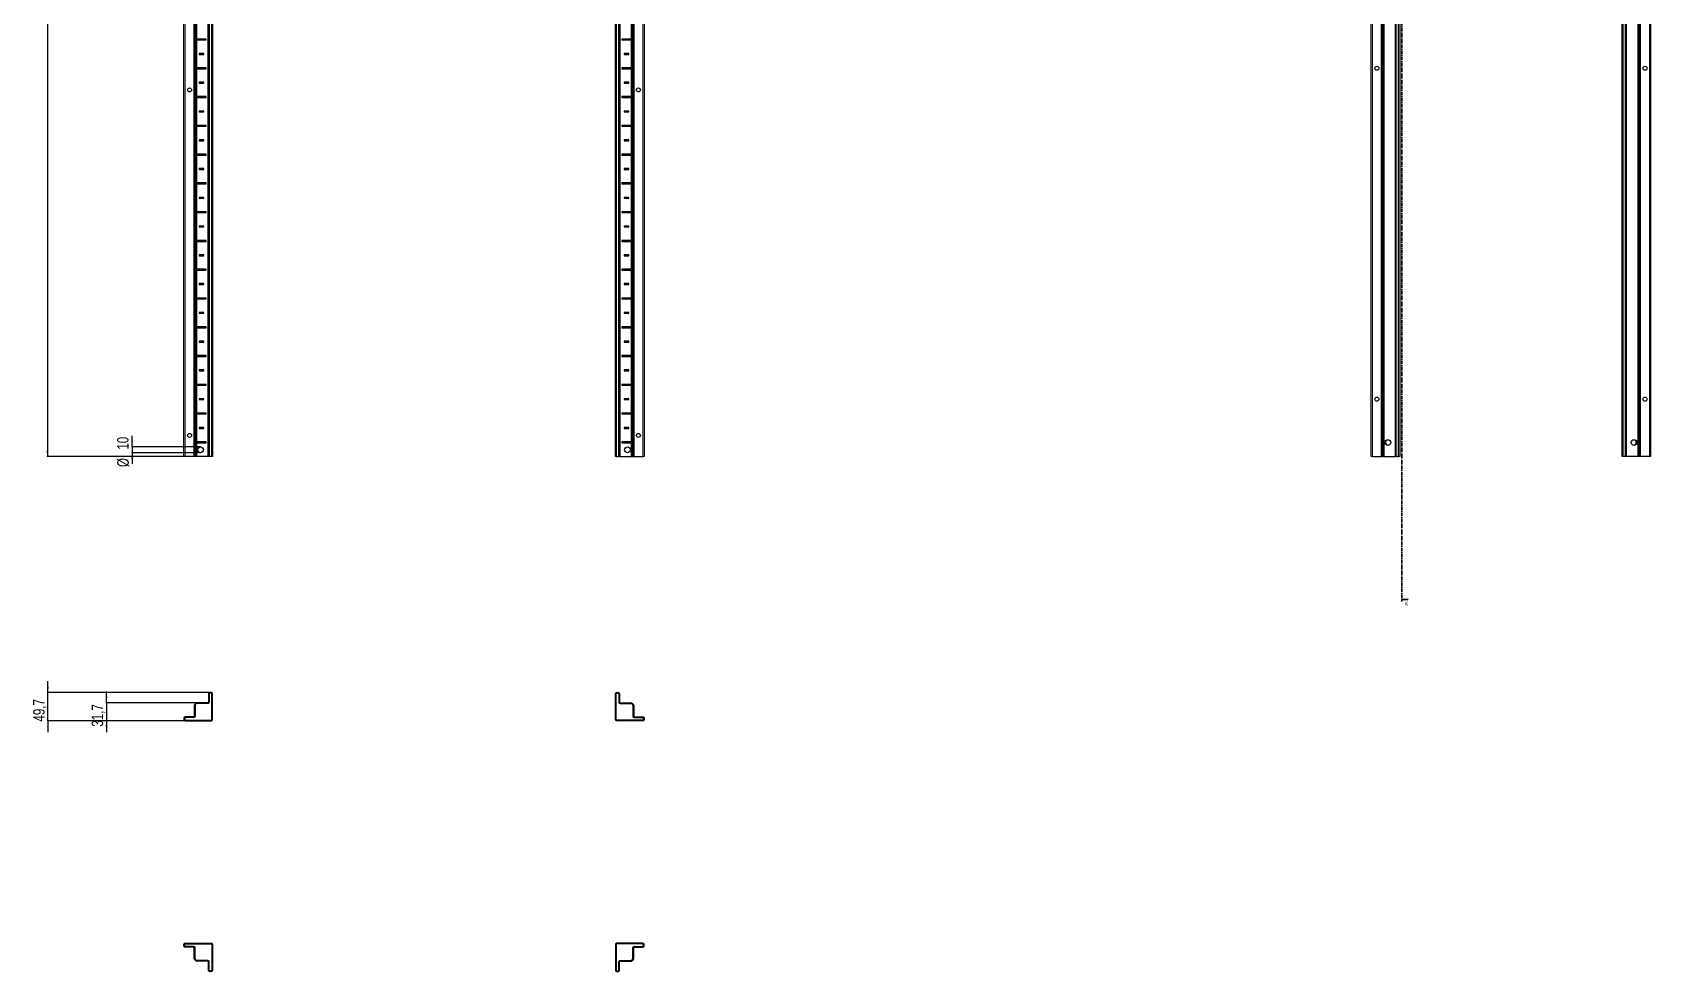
# Model space of a CAD drawing. Header units: millimetres. Extents: x -199 to 5225, y -1747 to 1507.
# Drawn here: x -199 to 2612, y -1747 to -115 of the extents above; entities that cross this region are included whole.
import ezdxf

# ---------------------------------------------------------------- set-up
doc = ezdxf.new("R2010")
doc.units = ezdxf.units.MM
doc.linetypes.add('CENTER', pattern=[10.16, 6.35, -1.27, 1.27, -1.27])
doc.layers.add('FORMAT', color=7, linetype='Continuous')
doc.styles.add('SLDTEXTSTYLE0', font='TXT', dxfattribs={"width": 0.75})
doc.dimstyles.new('SLDDIMSTYLE0', dxfattribs={"dimtxt": 20, "dimasz": 10, "dimexe": 0, "dimexo": 0.0625, "dimgap": 5, "dimtad": 2, "dimdec": 1, "dimrnd": 1e-09, "dimzin": 12, "dimdsep": 46, "dimtxsty": 'SLDTEXTSTYLE0', "dimsah": 1, "dimcen": 0.09, "dimadec": 0, "dimazin": 3, "dimtfac": 1, "dimtofl": 0, "dimtmove": 0, "dimatfit": 3, "dimfxl": 0, "dimfrac": 2, "dimtolj": 1, "dimtzin": 12, "dimarcsym": 0})
doc.dimstyles.new('SLDDIMSTYLE1', dxfattribs={"dimtxt": 20, "dimasz": 10, "dimexe": 0, "dimexo": 0.0625, "dimgap": 5, "dimtad": 2, "dimdec": 1, "dimrnd": 1e-09, "dimzin": 12, "dimdsep": 46, "dimtxsty": 'SLDTEXTSTYLE0', "dimsah": 1, "dimcen": 0.09, "dimadec": 0, "dimazin": 3, "dimtfac": 1, "dimtmove": 0, "dimatfit": 0, "dimfxl": 0, "dimfrac": 2, "dimtolj": 1, "dimtzin": 12, "dimarcsym": 0})

# ---------------------------------------------------------------- blocks, each defined once
blk = doc.blocks.new('_D')
at = {"layer": 'FORMAT'}
for p, q in [((86.4, 1047.2), (-174.2, 1047.2)), ((-173.2, 1047.2), (-173.2, -851.8)), ((86.4, -851.8), (-174.2, -851.8))]:
    blk.add_line(p, q, dxfattribs=at)
for points in [[(-173.2, 1047.2), (-174.7, 1037.2), (-171.6, 1037.2)], [(-173.2, -851.8), (-171.6, -841.8), (-174.7, -841.8)]]:
    blk.add_solid(points, dxfattribs=at)
at = {"layer": 'FORMAT', "insert": (-198.9, 68.2), "char_height": 20, "attachment_point": 1, "rotation": 90, "style": 'SLDTEXTSTYLE0'}
blk.add_mtext('1899', dxfattribs=at)
blk = doc.blocks.new('_D_3')
at = {"layer": 'FORMAT'}
for p, q in [((92.8, -835.3), (-27, -835.3)), ((-26, -835.3), (-26, -816.1)), ((-26, -835.3), (-26, -845.3)), ((92.8, -845.3), (-27, -845.3)), ((-26, -845.3), (-26, -864.5))]:
    blk.add_line(p, q, dxfattribs=at)
for points in [[(-26, -835.3), (-24.5, -825.3), (-27.6, -825.3)], [(-26, -845.3), (-27.6, -855.3), (-24.5, -855.3)]]:
    blk.add_solid(points, dxfattribs=at)
at = {"layer": 'FORMAT', "char_height": 20, "attachment_point": 1, "rotation": 90, "style": 'SLDTEXTSTYLE0'}
for s, insert in [('10', (-52.1, -840)), ('%%c', (-51.8, -870.2))]:
    blk.add_mtext(s, dxfattribs=dict(at, insert=insert))
blk = doc.blocks.new('_D_5')
at = {"layer": 'FORMAT'}
for p, q in [((108.5, -1261.8), (-173.2, -1261.8)), ((-172.2, -1261.8), (-172.2, -1242.5)), ((-172.2, -1311.5), (-172.2, -1261.8)), ((66, -1311.5), (-173.2, -1311.5)), ((-172.2, -1311.5), (-172.2, -1330.7))]:
    blk.add_line(p, q, dxfattribs=at)
for points in [[(-172.2, -1261.8), (-170.6, -1251.8), (-173.7, -1251.8)], [(-172.2, -1311.5), (-173.7, -1321.5), (-170.6, -1321.5)]]:
    blk.add_solid(points, dxfattribs=at)
at = {"layer": 'FORMAT', "insert": (-197.9, -1312.5), "char_height": 20, "attachment_point": 1, "rotation": 90, "style": 'SLDTEXTSTYLE0'}
blk.add_mtext('49,7', dxfattribs=at)
blk = doc.blocks.new('_D_6')
at = {"layer": 'FORMAT'}
for p, q in [((-70.5, -1279.8), (-70.5, -1260.5)), ((86.4, -1279.8), (-71.5, -1279.8)), ((-70.5, -1279.8), (-70.5, -1311.5)), ((66, -1311.5), (-71.5, -1311.5)), ((-70.5, -1311.5), (-70.5, -1330.7))]:
    blk.add_line(p, q, dxfattribs=at)
for points in [[(-70.5, -1279.8), (-69, -1269.8), (-72.1, -1269.8)], [(-70.5, -1311.5), (-72.1, -1321.5), (-69, -1321.5)]]:
    blk.add_solid(points, dxfattribs=at)
at = {"layer": 'FORMAT', "insert": (-96.3, -1321.5), "char_height": 20, "attachment_point": 1, "rotation": 90, "style": 'SLDTEXTSTYLE0'}
blk.add_mtext('31,7', dxfattribs=at)

msp = doc.modelspace()

# ---------------------------------------------------------------- linework, layer by layer
at = {"color": 7, "linetype": 'CENTER', "lineweight": 35}
msp.add_line((2179.83, 1499.09), (2179.83, -1103.67), dxfattribs=at)
at = {"color": 7, "linetype": 'Continuous', "lineweight": 25}
for p, q in [((63.98, -851.79), (63.98, 1047.21)), ((81.98, -851.79), (81.98, 1047.21)), ((83.77, -851.79), (83.77, 1047.21)), ((83.8, -851.79), (83.8, 1047.21)), ((106.48, -851.79), (106.48, 1047.21)), ((113.68, 1047.21), (113.68, -851.79)), ((813.68, -851.79), (813.68, 1047.21)), ((820.88, 1047.21), (820.88, -851.79)), ((843.55, 1047.21), (843.55, -851.79)), ((843.58, 1047.21), (843.58, -851.79)), ((845.38, 1047.21), (845.38, -851.79)), ((863.38, 1047.21), (863.38, -851.79)), ((2126.39, -851.79), (2126.39, 1047.21)), ((2146.19, 1047.21), (2146.19, -851.79)), ((2146.22, 1047.21), (2146.22, -851.79)), ((2168.89, -851.79), (2168.89, 1047.21)), ((2176.09, 1047.21), (2176.09, -851.79)), ((2562.09, -851.79), (2562.09, 1047.21)), ((2569.29, 1047.21), (2569.29, -851.79)), ((2591.97, -851.79), (2591.97, 1047.21)), ((2592, -851.79), (2592, 1047.21)), ((2611.79, 1047.21), (2611.79, -851.79)), ((2144.39, -126.54), (2144.39, -78.04)), ((2593.79, -78.04), (2593.79, -126.54)), ((85.93, -126.65), (85.93, -127.94)), ((86.58, -127.29), (85.93, -126.65)), ((86.58, -127.29), (85.93, -127.94)), ((102.83, -126.54), (86.42, -126.54)), ((86.42, -128.04), (102.83, -128.04)), ((102.08, -127.29), (86.58, -127.29)), ((102.08, -127.29), (102.83, -126.54)), ((102.08, -127.29), (102.83, -128.04)), ((102.83, -128.04), (102.83, -126.54)), ((840.93, -126.54), (824.53, -126.54)), ((824.53, -126.54), (824.53, -128.04)), ((825.28, -127.29), (824.53, -126.54)), ((825.28, -127.29), (824.53, -128.04)), ((824.53, -128.04), (840.93, -128.04)), ((825.28, -127.29), (840.78, -127.29)), ((840.78, -127.29), (841.42, -126.65)), ((840.78, -127.29), (841.42, -127.94)), ((841.42, -127.94), (841.42, -126.65)), ((2144.46, -126.65), (2144.39, -126.54)), ((2144.39, -126.54), (2144.39, -128.04)), ((2144.39, -128.04), (2144.46, -127.94)), ((2144.39, -176.54), (2144.39, -128.04)), ((2144.46, -127.94), (2144.46, -126.65)), ((2593.79, -126.54), (2593.73, -126.65)), ((2593.73, -126.65), (2593.73, -127.94)), ((2593.73, -127.94), (2593.79, -128.04)), ((2593.79, -128.04), (2593.79, -126.54)), ((2593.79, -128.04), (2593.79, -176.54)), ((98.33, -151.54), (90.33, -151.54)), ((90.33, -151.54), (90.33, -153.04)), ((91.08, -152.29), (90.33, -151.54)), ((91.08, -152.29), (90.33, -153.04)), ((90.33, -153.04), (98.33, -153.04)), ((97.58, -152.29), (91.08, -152.29)), ((97.58, -152.29), (98.33, -151.54)), ((97.58, -152.29), (98.33, -153.04)), ((98.33, -153.04), (98.33, -151.54)), ((837.03, -151.54), (829.03, -151.54)), ((829.03, -151.54), (829.03, -153.04)), ((829.78, -152.29), (829.03, -151.54)), ((829.78, -152.29), (829.03, -153.04)), ((829.03, -153.04), (837.03, -153.04)), ((829.78, -152.29), (836.28, -152.29)), ((836.28, -152.29), (837.03, -151.54)), ((836.28, -152.29), (837.03, -153.04)), ((837.03, -153.04), (837.03, -151.54)), ((85.93, -176.65), (85.93, -177.94)), ((86.58, -177.29), (85.93, -176.65)), ((86.58, -177.29), (85.93, -177.94)), ((102.83, -176.54), (86.42, -176.54)), ((86.42, -178.04), (102.83, -178.04)), ((102.08, -177.29), (86.58, -177.29)), ((102.08, -177.29), (102.83, -176.54)), ((102.08, -177.29), (102.83, -178.04)), ((102.83, -178.04), (102.83, -176.54)), ((840.93, -176.54), (824.53, -176.54)), ((824.53, -176.54), (824.53, -178.04)), ((825.28, -177.29), (824.53, -176.54)), ((825.28, -177.29), (824.53, -178.04)), ((824.53, -178.04), (840.93, -178.04)), ((825.28, -177.29), (840.78, -177.29)), ((840.78, -177.29), (841.42, -176.65)), ((840.78, -177.29), (841.42, -177.94)), ((841.42, -177.94), (841.42, -176.65)), ((2144.46, -176.65), (2144.39, -176.54)), ((2144.39, -176.54), (2144.39, -178.04)), ((2144.39, -178.04), (2144.46, -177.94)), ((2144.39, -226.54), (2144.39, -178.04)), ((2144.46, -177.94), (2144.46, -176.65)), ((2593.79, -176.54), (2593.73, -176.65)), ((2593.73, -176.65), (2593.73, -177.94)), ((2593.73, -177.94), (2593.79, -178.04)), ((2593.79, -178.04), (2593.79, -176.54)), ((2593.79, -178.04), (2593.79, -226.54)), ((98.33, -201.54), (90.33, -201.54)), ((90.33, -201.54), (90.33, -203.04)), ((91.08, -202.29), (90.33, -201.54)), ((91.08, -202.29), (90.33, -203.04)), ((90.33, -203.04), (98.33, -203.04)), ((97.58, -202.29), (91.08, -202.29)), ((97.58, -202.29), (98.33, -201.54)), ((97.58, -202.29), (98.33, -203.04)), ((98.33, -203.04), (98.33, -201.54)), ((837.03, -201.54), (829.03, -201.54)), ((829.03, -201.54), (829.03, -203.04)), ((829.78, -202.29), (829.03, -201.54)), ((829.78, -202.29), (829.03, -203.04)), ((829.03, -203.04), (837.03, -203.04)), ((829.78, -202.29), (836.28, -202.29)), ((836.28, -202.29), (837.03, -201.54)), ((836.28, -202.29), (837.03, -203.04)), ((837.03, -203.04), (837.03, -201.54)), ((85.93, -226.65), (85.93, -227.94)), ((86.58, -227.29), (85.93, -226.65)), ((86.58, -227.29), (85.93, -227.94)), ((102.83, -226.54), (86.42, -226.54)), ((86.42, -228.04), (102.83, -228.04)), ((102.08, -227.29), (86.58, -227.29)), ((98.33, -251.54), (90.33, -251.54)), ((90.33, -251.54), (90.33, -253.04)), ((91.08, -252.29), (90.33, -251.54)), ((91.08, -252.29), (90.33, -253.04)), ((97.58, -252.29), (91.08, -252.29)), ((97.58, -252.29), (98.33, -251.54)), ((97.58, -252.29), (98.33, -253.04)), ((98.33, -253.04), (98.33, -251.54)), ((102.08, -227.29), (102.83, -226.54)), ((102.08, -227.29), (102.83, -228.04)), ((102.83, -228.04), (102.83, -226.54)), ((840.93, -226.54), (824.53, -226.54)), ((824.53, -226.54), (824.53, -228.04)), ((825.28, -227.29), (824.53, -226.54)), ((825.28, -227.29), (824.53, -228.04)), ((824.53, -228.04), (840.93, -228.04)), ((825.28, -227.29), (840.78, -227.29)), ((837.03, -251.54), (829.03, -251.54)), ((829.03, -251.54), (829.03, -253.04)), ((829.78, -252.29), (829.03, -251.54)), ((829.78, -252.29), (829.03, -253.04)), ((829.78, -252.29), (836.28, -252.29)), ((836.28, -252.29), (837.03, -251.54)), ((836.28, -252.29), (837.03, -253.04)), ((837.03, -253.04), (837.03, -251.54)), ((840.78, -227.29), (841.42, -226.65)), ((840.78, -227.29), (841.42, -227.94)), ((841.42, -227.94), (841.42, -226.65)), ((2144.46, -226.65), (2144.39, -226.54)), ((2144.39, -226.54), (2144.39, -228.04)), ((2144.39, -228.04), (2144.46, -227.94)), ((2144.39, -276.54), (2144.39, -228.04)), ((2144.46, -227.94), (2144.46, -226.65)), ((2593.79, -226.54), (2593.73, -226.65)), ((2593.73, -226.65), (2593.73, -227.94)), ((2593.73, -227.94), (2593.79, -228.04)), ((2593.79, -228.04), (2593.79, -226.54)), ((2593.79, -228.04), (2593.79, -276.54)), ((85.93, -276.65), (85.93, -277.94)), ((86.58, -277.29), (85.93, -276.65)), ((86.58, -277.29), (85.93, -277.94)), ((102.83, -276.54), (86.42, -276.54)), ((86.42, -278.04), (102.83, -278.04)), ((102.08, -277.29), (86.58, -277.29)), ((90.33, -253.04), (98.33, -253.04)), ((102.08, -277.29), (102.83, -276.54)), ((102.08, -277.29), (102.83, -278.04)), ((102.83, -278.04), (102.83, -276.54)), ((840.93, -276.54), (824.53, -276.54)), ((824.53, -276.54), (824.53, -278.04)), ((825.28, -277.29), (824.53, -276.54)), ((825.28, -277.29), (824.53, -278.04)), ((824.53, -278.04), (840.93, -278.04)), ((825.28, -277.29), (840.78, -277.29)), ((829.03, -253.04), (837.03, -253.04)), ((840.78, -277.29), (841.42, -276.65)), ((840.78, -277.29), (841.42, -277.94)), ((841.42, -277.94), (841.42, -276.65)), ((2144.46, -276.65), (2144.39, -276.54)), ((2144.39, -276.54), (2144.39, -278.04)), ((2144.39, -278.04), (2144.46, -277.94)), ((2144.39, -326.54), (2144.39, -278.04)), ((2144.46, -277.94), (2144.46, -276.65)), ((2593.79, -276.54), (2593.73, -276.65)), ((2593.73, -276.65), (2593.73, -277.94)), ((2593.73, -277.94), (2593.79, -278.04)), ((2593.79, -278.04), (2593.79, -276.54)), ((2593.79, -278.04), (2593.79, -326.54)), ((98.33, -301.54), (90.33, -301.54)), ((90.33, -301.54), (90.33, -303.04)), ((91.08, -302.29), (90.33, -301.54)), ((91.08, -302.29), (90.33, -303.04)), ((90.33, -303.04), (98.33, -303.04)), ((97.58, -302.29), (91.08, -302.29)), ((97.58, -302.29), (98.33, -301.54)), ((97.58, -302.29), (98.33, -303.04)), ((98.33, -303.04), (98.33, -301.54)), ((837.03, -301.54), (829.03, -301.54)), ((829.03, -301.54), (829.03, -303.04)), ((829.78, -302.29), (829.03, -301.54)), ((829.78, -302.29), (829.03, -303.04)), ((829.03, -303.04), (837.03, -303.04)), ((829.78, -302.29), (836.28, -302.29)), ((836.28, -302.29), (837.03, -301.54)), ((836.28, -302.29), (837.03, -303.04)), ((837.03, -303.04), (837.03, -301.54)), ((85.93, -326.65), (85.93, -327.94)), ((86.58, -327.29), (85.93, -326.65)), ((86.58, -327.29), (85.93, -327.94)), ((102.83, -326.54), (86.42, -326.54)), ((86.42, -328.04), (102.83, -328.04)), ((102.08, -327.29), (86.58, -327.29)), ((102.08, -327.29), (102.83, -326.54)), ((102.08, -327.29), (102.83, -328.04)), ((102.83, -328.04), (102.83, -326.54)), ((840.93, -326.54), (824.53, -326.54)), ((824.53, -326.54), (824.53, -328.04)), ((825.28, -327.29), (824.53, -326.54)), ((825.28, -327.29), (824.53, -328.04)), ((824.53, -328.04), (840.93, -328.04)), ((825.28, -327.29), (840.78, -327.29)), ((840.78, -327.29), (841.42, -326.65)), ((840.78, -327.29), (841.42, -327.94)), ((841.42, -327.94), (841.42, -326.65)), ((2144.46, -326.65), (2144.39, -326.54)), ((2144.39, -326.54), (2144.39, -328.04)), ((2144.39, -328.04), (2144.46, -327.94)), ((2144.39, -376.54), (2144.39, -328.04)), ((2144.46, -327.94), (2144.46, -326.65)), ((2593.79, -326.54), (2593.73, -326.65)), ((2593.73, -326.65), (2593.73, -327.94)), ((2593.73, -327.94), (2593.79, -328.04)), ((2593.79, -328.04), (2593.79, -326.54)), ((2593.79, -328.04), (2593.79, -376.54)), ((98.33, -351.54), (90.33, -351.54)), ((90.33, -351.54), (90.33, -353.04)), ((91.08, -352.29), (90.33, -351.54)), ((91.08, -352.29), (90.33, -353.04)), ((90.33, -353.04), (98.33, -353.04)), ((97.58, -352.29), (91.08, -352.29)), ((97.58, -352.29), (98.33, -351.54)), ((97.58, -352.29), (98.33, -353.04)), ((98.33, -353.04), (98.33, -351.54)), ((837.03, -351.54), (829.03, -351.54)), ((829.03, -351.54), (829.03, -353.04)), ((829.78, -352.29), (829.03, -351.54)), ((829.78, -352.29), (829.03, -353.04)), ((829.03, -353.04), (837.03, -353.04)), ((829.78, -352.29), (836.28, -352.29)), ((836.28, -352.29), (837.03, -351.54)), ((836.28, -352.29), (837.03, -353.04)), ((837.03, -353.04), (837.03, -351.54)), ((85.93, -376.65), (85.93, -377.94)), ((86.58, -377.29), (85.93, -376.65)), ((86.58, -377.29), (85.93, -377.94)), ((102.83, -376.54), (86.42, -376.54)), ((86.42, -378.04), (102.83, -378.04)), ((102.08, -377.29), (86.58, -377.29)), ((102.08, -377.29), (102.83, -376.54)), ((102.08, -377.29), (102.83, -378.04)), ((102.83, -378.04), (102.83, -376.54)), ((840.93, -376.54), (824.53, -376.54)), ((824.53, -376.54), (824.53, -378.04)), ((825.28, -377.29), (824.53, -376.54)), ((825.28, -377.29), (824.53, -378.04)), ((824.53, -378.04), (840.93, -378.04)), ((825.28, -377.29), (840.78, -377.29)), ((840.78, -377.29), (841.42, -376.65)), ((840.78, -377.29), (841.42, -377.94)), ((841.42, -377.94), (841.42, -376.65)), ((2144.46, -376.65), (2144.39, -376.54)), ((2144.39, -376.54), (2144.39, -378.04)), ((2144.39, -378.04), (2144.46, -377.94)), ((2144.39, -426.54), (2144.39, -378.04)), ((2144.46, -377.94), (2144.46, -376.65)), ((2593.79, -376.54), (2593.73, -376.65)), ((2593.73, -376.65), (2593.73, -377.94)), ((2593.73, -377.94), (2593.79, -378.04)), ((2593.79, -378.04), (2593.79, -376.54)), ((2593.79, -378.04), (2593.79, -426.54)), ((98.33, -401.54), (90.33, -401.54)), ((90.33, -401.54), (90.33, -403.04)), ((91.08, -402.29), (90.33, -401.54)), ((91.08, -402.29), (90.33, -403.04)), ((90.33, -403.04), (98.33, -403.04)), ((97.58, -402.29), (91.08, -402.29)), ((97.58, -402.29), (98.33, -401.54)), ((97.58, -402.29), (98.33, -403.04)), ((98.33, -403.04), (98.33, -401.54)), ((837.03, -401.54), (829.03, -401.54)), ((829.03, -401.54), (829.03, -403.04)), ((829.78, -402.29), (829.03, -401.54)), ((829.78, -402.29), (829.03, -403.04)), ((829.03, -403.04), (837.03, -403.04)), ((829.78, -402.29), (836.28, -402.29)), ((836.28, -402.29), (837.03, -401.54)), ((836.28, -402.29), (837.03, -403.04)), ((837.03, -403.04), (837.03, -401.54)), ((85.93, -426.65), (85.93, -427.94)), ((86.58, -427.29), (85.93, -426.65)), ((86.58, -427.29), (85.93, -427.94)), ((102.83, -426.54), (86.42, -426.54)), ((86.42, -428.04), (102.83, -428.04)), ((102.08, -427.29), (86.58, -427.29)), ((102.08, -427.29), (102.83, -426.54)), ((102.08, -427.29), (102.83, -428.04)), ((102.83, -428.04), (102.83, -426.54)), ((840.93, -426.54), (824.53, -426.54)), ((824.53, -426.54), (824.53, -428.04)), ((825.28, -427.29), (824.53, -426.54)), ((825.28, -427.29), (824.53, -428.04)), ((824.53, -428.04), (840.93, -428.04)), ((825.28, -427.29), (840.78, -427.29)), ((840.78, -427.29), (841.42, -426.65)), ((840.78, -427.29), (841.42, -427.94)), ((841.42, -427.94), (841.42, -426.65)), ((2144.46, -426.65), (2144.39, -426.54)), ((2144.39, -426.54), (2144.39, -428.04)), ((2144.39, -428.04), (2144.46, -427.94)), ((2144.39, -476.54), (2144.39, -428.04)), ((2144.46, -427.94), (2144.46, -426.65)), ((2593.79, -426.54), (2593.73, -426.65)), ((2593.73, -426.65), (2593.73, -427.94)), ((2593.73, -427.94), (2593.79, -428.04)), ((2593.79, -428.04), (2593.79, -426.54)), ((2593.79, -428.04), (2593.79, -476.54)), ((85.93, -476.65), (85.93, -477.94)), ((86.58, -477.29), (85.93, -476.65)), ((86.58, -477.29), (85.93, -477.94)), ((102.83, -476.54), (86.42, -476.54)), ((102.08, -477.29), (86.58, -477.29)), ((98.33, -451.54), (90.33, -451.54)), ((90.33, -451.54), (90.33, -453.04)), ((91.08, -452.29), (90.33, -451.54)), ((91.08, -452.29), (90.33, -453.04)), ((90.33, -453.04), (98.33, -453.04)), ((97.58, -452.29), (91.08, -452.29)), ((97.58, -452.29), (98.33, -451.54)), ((97.58, -452.29), (98.33, -453.04)), ((98.33, -453.04), (98.33, -451.54)), ((102.08, -477.29), (102.83, -476.54)), ((102.08, -477.29), (102.83, -478.04)), ((102.83, -478.04), (102.83, -476.54)), ((840.93, -476.54), (824.53, -476.54)), ((824.53, -476.54), (824.53, -478.04)), ((825.28, -477.29), (824.53, -476.54)), ((825.28, -477.29), (824.53, -478.04)), ((825.28, -477.29), (840.78, -477.29)), ((837.03, -451.54), (829.03, -451.54)), ((829.03, -451.54), (829.03, -453.04)), ((829.78, -452.29), (829.03, -451.54)), ((829.78, -452.29), (829.03, -453.04)), ((829.03, -453.04), (837.03, -453.04)), ((829.78, -452.29), (836.28, -452.29)), ((836.28, -452.29), (837.03, -451.54)), ((836.28, -452.29), (837.03, -453.04)), ((837.03, -453.04), (837.03, -451.54)), ((840.78, -477.29), (841.42, -476.65)), ((840.78, -477.29), (841.42, -477.94)), ((841.42, -477.94), (841.42, -476.65)), ((2144.46, -476.65), (2144.39, -476.54)), ((2144.39, -476.54), (2144.39, -478.04)), ((2144.46, -477.94), (2144.46, -476.65)), ((2593.79, -476.54), (2593.73, -476.65)), ((2593.73, -476.65), (2593.73, -477.94)), ((2593.79, -478.04), (2593.79, -476.54)), ((86.42, -478.04), (102.83, -478.04)), ((98.33, -501.54), (90.33, -501.54)), ((90.33, -501.54), (90.33, -503.04)), ((91.08, -502.29), (90.33, -501.54)), ((91.08, -502.29), (90.33, -503.04)), ((90.33, -503.04), (98.33, -503.04)), ((97.58, -502.29), (91.08, -502.29)), ((97.58, -502.29), (98.33, -501.54)), ((97.58, -502.29), (98.33, -503.04)), ((98.33, -503.04), (98.33, -501.54)), ((824.53, -478.04), (840.93, -478.04)), ((837.03, -501.54), (829.03, -501.54)), ((829.03, -501.54), (829.03, -503.04)), ((829.78, -502.29), (829.03, -501.54)), ((829.78, -502.29), (829.03, -503.04)), ((829.03, -503.04), (837.03, -503.04)), ((829.78, -502.29), (836.28, -502.29)), ((836.28, -502.29), (837.03, -501.54)), ((836.28, -502.29), (837.03, -503.04)), ((837.03, -503.04), (837.03, -501.54)), ((2144.39, -478.04), (2144.46, -477.94)), ((2144.39, -526.54), (2144.39, -478.04)), ((2593.73, -477.94), (2593.79, -478.04)), ((2593.79, -478.04), (2593.79, -526.54)), ((85.93, -526.65), (85.93, -527.94)), ((86.58, -527.29), (85.93, -526.65)), ((86.58, -527.29), (85.93, -527.94)), ((102.83, -526.54), (86.42, -526.54)), ((86.42, -528.04), (102.83, -528.04)), ((102.08, -527.29), (86.58, -527.29)), ((102.08, -527.29), (102.83, -526.54)), ((102.08, -527.29), (102.83, -528.04)), ((102.83, -528.04), (102.83, -526.54)), ((840.93, -526.54), (824.53, -526.54)), ((824.53, -526.54), (824.53, -528.04)), ((825.28, -527.29), (824.53, -526.54)), ((825.28, -527.29), (824.53, -528.04)), ((824.53, -528.04), (840.93, -528.04)), ((825.28, -527.29), (840.78, -527.29)), ((840.78, -527.29), (841.42, -526.65)), ((840.78, -527.29), (841.42, -527.94)), ((841.42, -527.94), (841.42, -526.65)), ((2144.46, -526.65), (2144.39, -526.54)), ((2144.39, -526.54), (2144.39, -528.04)), ((2144.39, -528.04), (2144.46, -527.94)), ((2144.39, -576.54), (2144.39, -528.04)), ((2144.46, -527.94), (2144.46, -526.65)), ((2593.79, -526.54), (2593.73, -526.65)), ((2593.73, -526.65), (2593.73, -527.94)), ((2593.73, -527.94), (2593.79, -528.04)), ((2593.79, -528.04), (2593.79, -526.54)), ((2593.79, -528.04), (2593.79, -576.54)), ((98.33, -551.54), (90.33, -551.54)), ((90.33, -551.54), (90.33, -553.04)), ((91.08, -552.29), (90.33, -551.54)), ((91.08, -552.29), (90.33, -553.04)), ((90.33, -553.04), (98.33, -553.04)), ((97.58, -552.29), (91.08, -552.29)), ((97.58, -552.29), (98.33, -551.54)), ((97.58, -552.29), (98.33, -553.04)), ((98.33, -553.04), (98.33, -551.54)), ((837.03, -551.54), (829.03, -551.54)), ((829.03, -551.54), (829.03, -553.04)), ((829.78, -552.29), (829.03, -551.54)), ((829.78, -552.29), (829.03, -553.04)), ((829.03, -553.04), (837.03, -553.04)), ((829.78, -552.29), (836.28, -552.29)), ((836.28, -552.29), (837.03, -551.54)), ((836.28, -552.29), (837.03, -553.04)), ((837.03, -553.04), (837.03, -551.54)), ((85.93, -576.65), (85.93, -577.94)), ((86.58, -577.29), (85.93, -576.65)), ((86.58, -577.29), (85.93, -577.94)), ((102.83, -576.54), (86.42, -576.54)), ((86.42, -578.04), (102.83, -578.04)), ((102.08, -577.29), (86.58, -577.29)), ((102.08, -577.29), (102.83, -576.54)), ((102.08, -577.29), (102.83, -578.04)), ((102.83, -578.04), (102.83, -576.54)), ((840.93, -576.54), (824.53, -576.54)), ((824.53, -576.54), (824.53, -578.04)), ((825.28, -577.29), (824.53, -576.54)), ((825.28, -577.29), (824.53, -578.04)), ((824.53, -578.04), (840.93, -578.04)), ((825.28, -577.29), (840.78, -577.29)), ((840.78, -577.29), (841.42, -576.65)), ((840.78, -577.29), (841.42, -577.94)), ((841.42, -577.94), (841.42, -576.65)), ((2144.46, -576.65), (2144.39, -576.54)), ((2144.39, -576.54), (2144.39, -578.04)), ((2144.39, -578.04), (2144.46, -577.94)), ((2144.39, -626.54), (2144.39, -578.04)), ((2144.46, -577.94), (2144.46, -576.65)), ((2593.79, -576.54), (2593.73, -576.65)), ((2593.73, -576.65), (2593.73, -577.94)), ((2593.73, -577.94), (2593.79, -578.04)), ((2593.79, -578.04), (2593.79, -576.54)), ((2593.79, -578.04), (2593.79, -626.54)), ((98.33, -601.54), (90.33, -601.54)), ((90.33, -601.54), (90.33, -603.04)), ((91.08, -602.29), (90.33, -601.54)), ((91.08, -602.29), (90.33, -603.04)), ((90.33, -603.04), (98.33, -603.04)), ((97.58, -602.29), (91.08, -602.29)), ((97.58, -602.29), (98.33, -601.54)), ((97.58, -602.29), (98.33, -603.04)), ((98.33, -603.04), (98.33, -601.54)), ((837.03, -601.54), (829.03, -601.54)), ((829.03, -601.54), (829.03, -603.04)), ((829.78, -602.29), (829.03, -601.54)), ((829.78, -602.29), (829.03, -603.04)), ((829.03, -603.04), (837.03, -603.04)), ((829.78, -602.29), (836.28, -602.29)), ((836.28, -602.29), (837.03, -601.54)), ((836.28, -602.29), (837.03, -603.04)), ((837.03, -603.04), (837.03, -601.54)), ((85.93, -626.65), (85.93, -627.94)), ((86.58, -627.29), (85.93, -626.65)), ((86.58, -627.29), (85.93, -627.94)), ((102.83, -626.54), (86.42, -626.54)), ((86.42, -628.04), (102.83, -628.04)), ((102.08, -627.29), (86.58, -627.29)), ((102.08, -627.29), (102.83, -626.54)), ((102.08, -627.29), (102.83, -628.04)), ((102.83, -628.04), (102.83, -626.54)), ((840.93, -626.54), (824.53, -626.54)), ((824.53, -626.54), (824.53, -628.04)), ((825.28, -627.29), (824.53, -626.54)), ((825.28, -627.29), (824.53, -628.04)), ((824.53, -628.04), (840.93, -628.04)), ((825.28, -627.29), (840.78, -627.29)), ((840.78, -627.29), (841.42, -626.65)), ((840.78, -627.29), (841.42, -627.94)), ((841.42, -627.94), (841.42, -626.65)), ((2144.46, -626.65), (2144.39, -626.54)), ((2144.39, -626.54), (2144.39, -628.04)), ((2144.39, -628.04), (2144.46, -627.94)), ((2144.39, -676.54), (2144.39, -628.04)), ((2144.46, -627.94), (2144.46, -626.65)), ((2593.79, -626.54), (2593.73, -626.65)), ((2593.73, -626.65), (2593.73, -627.94)), ((2593.73, -627.94), (2593.79, -628.04)), ((2593.79, -628.04), (2593.79, -626.54)), ((2593.79, -628.04), (2593.79, -676.54)), ((98.33, -651.54), (90.33, -651.54)), ((90.33, -651.54), (90.33, -653.04)), ((91.08, -652.29), (90.33, -651.54)), ((91.08, -652.29), (90.33, -653.04)), ((90.33, -653.04), (98.33, -653.04)), ((97.58, -652.29), (91.08, -652.29)), ((97.58, -652.29), (98.33, -651.54)), ((97.58, -652.29), (98.33, -653.04)), ((98.33, -653.04), (98.33, -651.54)), ((837.03, -651.54), (829.03, -651.54)), ((829.03, -651.54), (829.03, -653.04)), ((829.78, -652.29), (829.03, -651.54)), ((829.78, -652.29), (829.03, -653.04)), ((829.03, -653.04), (837.03, -653.04)), ((829.78, -652.29), (836.28, -652.29)), ((836.28, -652.29), (837.03, -651.54)), ((836.28, -652.29), (837.03, -653.04)), ((837.03, -653.04), (837.03, -651.54)), ((85.93, -676.65), (85.93, -677.94)), ((86.58, -677.29), (85.93, -676.65)), ((86.58, -677.29), (85.93, -677.94)), ((102.83, -676.54), (86.42, -676.54)), ((86.42, -678.04), (102.83, -678.04)), ((102.08, -677.29), (86.58, -677.29)), ((98.33, -701.54), (90.33, -701.54)), ((90.33, -701.54), (90.33, -703.04)), ((91.08, -702.29), (90.33, -701.54)), ((91.08, -702.29), (90.33, -703.04)), ((97.58, -702.29), (91.08, -702.29)), ((97.58, -702.29), (98.33, -701.54)), ((97.58, -702.29), (98.33, -703.04)), ((98.33, -703.04), (98.33, -701.54)), ((102.08, -677.29), (102.83, -676.54)), ((102.08, -677.29), (102.83, -678.04)), ((102.83, -678.04), (102.83, -676.54)), ((840.93, -676.54), (824.53, -676.54)), ((824.53, -676.54), (824.53, -678.04)), ((825.28, -677.29), (824.53, -676.54)), ((825.28, -677.29), (824.53, -678.04)), ((824.53, -678.04), (840.93, -678.04)), ((825.28, -677.29), (840.78, -677.29)), ((837.03, -701.54), (829.03, -701.54)), ((829.03, -701.54), (829.03, -703.04)), ((829.78, -702.29), (829.03, -701.54)), ((829.78, -702.29), (829.03, -703.04)), ((829.78, -702.29), (836.28, -702.29)), ((836.28, -702.29), (837.03, -701.54)), ((836.28, -702.29), (837.03, -703.04)), ((837.03, -703.04), (837.03, -701.54)), ((840.78, -677.29), (841.42, -676.65)), ((840.78, -677.29), (841.42, -677.94)), ((841.42, -677.94), (841.42, -676.65)), ((2144.46, -676.65), (2144.39, -676.54)), ((2144.39, -676.54), (2144.39, -678.04)), ((2144.39, -678.04), (2144.46, -677.94)), ((2144.39, -726.54), (2144.39, -678.04)), ((2144.46, -677.94), (2144.46, -676.65)), ((2593.79, -676.54), (2593.73, -676.65)), ((2593.73, -676.65), (2593.73, -677.94)), ((2593.73, -677.94), (2593.79, -678.04)), ((2593.79, -678.04), (2593.79, -676.54)), ((2593.79, -678.04), (2593.79, -726.54)), ((85.93, -726.65), (85.93, -727.94)), ((86.58, -727.29), (85.93, -726.65)), ((86.58, -727.29), (85.93, -727.94)), ((102.83, -726.54), (86.42, -726.54)), ((86.42, -728.04), (102.83, -728.04)), ((102.08, -727.29), (86.58, -727.29)), ((90.33, -703.04), (98.33, -703.04)), ((102.08, -727.29), (102.83, -726.54)), ((102.08, -727.29), (102.83, -728.04)), ((102.83, -728.04), (102.83, -726.54)), ((840.93, -726.54), (824.53, -726.54)), ((824.53, -726.54), (824.53, -728.04)), ((825.28, -727.29), (824.53, -726.54)), ((825.28, -727.29), (824.53, -728.04)), ((824.53, -728.04), (840.93, -728.04)), ((825.28, -727.29), (840.78, -727.29)), ((829.03, -703.04), (837.03, -703.04)), ((840.78, -727.29), (841.42, -726.65)), ((840.78, -727.29), (841.42, -727.94)), ((841.42, -727.94), (841.42, -726.65)), ((2144.46, -726.65), (2144.39, -726.54)), ((2144.39, -726.54), (2144.39, -728.04)), ((2144.39, -728.04), (2144.46, -727.94)), ((2144.39, -776.54), (2144.39, -728.04)), ((2144.46, -727.94), (2144.46, -726.65)), ((2593.79, -726.54), (2593.73, -726.65)), ((2593.73, -726.65), (2593.73, -727.94)), ((2593.73, -727.94), (2593.79, -728.04)), ((2593.79, -728.04), (2593.79, -726.54)), ((2593.79, -728.04), (2593.79, -776.54)), ((98.33, -751.54), (90.33, -751.54)), ((90.33, -751.54), (90.33, -753.04)), ((91.08, -752.29), (90.33, -751.54)), ((91.08, -752.29), (90.33, -753.04)), ((90.33, -753.04), (98.33, -753.04)), ((97.58, -752.29), (91.08, -752.29)), ((97.58, -752.29), (98.33, -751.54)), ((97.58, -752.29), (98.33, -753.04)), ((98.33, -753.04), (98.33, -751.54)), ((829.03, -751.54), (829.03, -753.04)), ((837.03, -751.54), (829.03, -751.54)), ((829.78, -752.29), (829.03, -751.54)), ((829.78, -752.29), (829.03, -753.04)), ((829.03, -753.04), (837.03, -753.04)), ((829.78, -752.29), (836.28, -752.29)), ((836.28, -752.29), (837.03, -751.54)), ((836.28, -752.29), (837.03, -753.04)), ((837.03, -753.04), (837.03, -751.54)), ((85.93, -776.65), (85.93, -777.94)), ((86.58, -777.29), (85.93, -776.65)), ((86.58, -777.29), (85.93, -777.94)), ((102.83, -776.54), (86.42, -776.54)), ((86.42, -778.04), (102.83, -778.04)), ((102.08, -777.29), (86.58, -777.29)), ((102.08, -777.29), (102.83, -776.54)), ((102.08, -777.29), (102.83, -778.04)), ((102.83, -778.04), (102.83, -776.54)), ((840.93, -776.54), (824.53, -776.54)), ((824.53, -776.54), (824.53, -778.04)), ((825.28, -777.29), (824.53, -776.54)), ((825.28, -777.29), (824.53, -778.04)), ((824.53, -778.04), (840.93, -778.04)), ((825.28, -777.29), (840.78, -777.29)), ((840.78, -777.29), (841.42, -776.65)), ((840.78, -777.29), (841.42, -777.94)), ((841.42, -777.94), (841.42, -776.65)), ((2144.46, -776.65), (2144.39, -776.54)), ((2144.39, -776.54), (2144.39, -778.04)), ((2144.39, -778.04), (2144.46, -777.94)), ((2144.39, -826.54), (2144.39, -778.04)), ((2144.46, -777.94), (2144.46, -776.65)), ((2593.79, -776.54), (2593.73, -776.65)), ((2593.73, -776.65), (2593.73, -777.94)), ((2593.73, -777.94), (2593.79, -778.04)), ((2593.79, -778.04), (2593.79, -776.54)), ((2593.79, -778.04), (2593.79, -826.54)), ((98.33, -801.54), (90.33, -801.54)), ((90.33, -801.54), (90.33, -803.04)), ((91.08, -802.29), (90.33, -801.54)), ((91.08, -802.29), (90.33, -803.04)), ((90.33, -803.04), (98.33, -803.04)), ((97.58, -802.29), (91.08, -802.29)), ((97.58, -802.29), (98.33, -801.54)), ((97.58, -802.29), (98.33, -803.04)), ((98.33, -803.04), (98.33, -801.54)), ((829.03, -801.54), (829.03, -803.04)), ((837.03, -801.54), (829.03, -801.54)), ((829.78, -802.29), (829.03, -801.54)), ((829.78, -802.29), (829.03, -803.04)), ((829.03, -803.04), (837.03, -803.04)), ((829.78, -802.29), (836.28, -802.29)), ((836.28, -802.29), (837.03, -801.54)), ((836.28, -802.29), (837.03, -803.04)), ((837.03, -803.04), (837.03, -801.54)), ((85.93, -826.65), (85.93, -827.94)), ((86.58, -827.29), (85.93, -826.65)), ((86.58, -827.29), (85.93, -827.94)), ((102.83, -826.54), (86.42, -826.54)), ((86.42, -828.04), (102.83, -828.04)), ((102.08, -827.29), (86.58, -827.29)), ((102.08, -827.29), (102.83, -826.54)), ((102.08, -827.29), (102.83, -828.04)), ((102.83, -828.04), (102.83, -826.54)), ((840.93, -826.54), (824.53, -826.54)), ((824.53, -826.54), (824.53, -828.04)), ((825.28, -827.29), (824.53, -826.54)), ((825.28, -827.29), (824.53, -828.04)), ((824.53, -828.04), (840.93, -828.04)), ((825.28, -827.29), (840.78, -827.29)), ((840.78, -827.29), (841.42, -826.65)), ((840.78, -827.29), (841.42, -827.94)), ((841.42, -827.94), (841.42, -826.65)), ((2144.46, -826.65), (2144.39, -826.54)), ((2144.39, -826.54), (2144.39, -828.04)), ((2144.39, -828.04), (2144.46, -827.94)), ((2144.39, -851.79), (2144.39, -828.04)), ((2144.46, -827.94), (2144.46, -826.65)), ((2154.44, -832.73), (2154.44, -832.32)), ((2583.74, -832.32), (2583.74, -832.73)), ((2593.79, -826.54), (2593.73, -826.65)), ((2593.73, -826.65), (2593.73, -827.94)), ((2593.73, -827.94), (2593.79, -828.04)), ((2593.79, -828.04), (2593.79, -826.54)), ((2593.79, -828.04), (2593.79, -851.79)), ((65.98, -851.79), (63.98, -851.79)), ((81.33, -851.79), (65.98, -851.79)), ((81.98, -851.79), (81.33, -851.79)), ((82.56, -851.79), (81.98, -851.79)), ((83.77, -851.79), (82.56, -851.79)), ((83.8, -851.79), (83.77, -851.79)), ((85.01, -851.79), (83.8, -851.79)), ((86.42, -851.79), (85.01, -851.79)), ((105.83, -851.79), (86.42, -851.79)), ((106.48, -851.79), (105.83, -851.79)), ((108.48, -851.79), (106.48, -851.79)), ((111.68, -851.79), (108.48, -851.79)), ((113.68, -851.79), (111.68, -851.79)), ((815.68, -851.79), (813.68, -851.79)), ((815.68, -851.79), (818.88, -851.79)), ((820.88, -851.79), (818.88, -851.79)), ((821.53, -851.79), (820.88, -851.79)), ((821.53, -851.79), (840.93, -851.79)), ((842.34, -851.79), (840.93, -851.79)), ((842.34, -851.79), (843.55, -851.79)), ((843.55, -851.79), (843.58, -851.79)), ((843.58, -851.79), (844.79, -851.79)), ((845.38, -851.79), (844.79, -851.79)), ((846.03, -851.79), (845.38, -851.79)), ((846.03, -851.79), (861.38, -851.79)), ((863.38, -851.79), (861.38, -851.79)), ((2128.39, -851.79), (2126.39, -851.79)), ((2128.39, -851.79), (2143.74, -851.79)), ((2144.39, -851.79), (2143.74, -851.79)), ((2144.98, -851.79), (2144.39, -851.79)), ((2144.98, -851.79), (2146.19, -851.79)), ((2146.19, -851.79), (2146.22, -851.79)), ((2146.22, -851.79), (2147.43, -851.79)), ((2148.84, -851.79), (2147.43, -851.79)), ((2148.84, -851.79), (2168.24, -851.79)), ((2168.89, -851.79), (2168.24, -851.79)), ((2170.89, -851.79), (2168.89, -851.79)), ((2170.89, -851.79), (2174.09, -851.79)), ((2176.09, -851.79), (2174.09, -851.79)), ((2564.09, -851.79), (2562.09, -851.79)), ((2567.29, -851.79), (2564.09, -851.79)), ((2569.29, -851.79), (2567.29, -851.79)), ((2569.94, -851.79), (2569.29, -851.79)), ((2589.35, -851.79), (2569.94, -851.79)), ((2590.76, -851.79), (2589.35, -851.79)), ((2591.97, -851.79), (2590.76, -851.79)), ((2592, -851.79), (2591.97, -851.79)), ((2593.21, -851.79), (2592, -851.79)), ((2593.79, -851.79), (2593.21, -851.79)), ((2594.44, -851.79), (2593.79, -851.79)), ((2609.79, -851.79), (2594.44, -851.79)), ((2611.79, -851.79), (2609.79, -851.79)), ((106.48, -1263.77), (106.48, -1279.12)), ((107.83, -1263.77), (107.83, -1279.12)), ((111.68, -1261.77), (108.48, -1261.77)), ((111.68, -1263.12), (108.48, -1263.12)), ((112.33, -1309.47), (112.33, -1263.77)), ((113.68, -1309.47), (113.68, -1263.77)), ((813.68, -1309.47), (813.68, -1263.77)), ((815.03, -1309.47), (815.03, -1263.77)), ((815.68, -1261.77), (818.88, -1261.77)), ((815.68, -1263.12), (818.88, -1263.12)), ((819.53, -1263.77), (819.53, -1279.12)), ((820.88, -1263.77), (820.88, -1279.12)), ((81.98, -1284.22), (81.98, -1303.62)), ((83.77, -1281.6), (82.56, -1282.8)), ((83.33, -1284.22), (83.33, -1303.62)), ((84.72, -1282.55), (83.52, -1283.76)), ((84.72, -1282.55), (83.77, -1281.6)), ((85.01, -1280.36), (83.8, -1281.56)), ((83.8, -1281.56), (84.76, -1282.52)), ((85.96, -1281.31), (84.76, -1282.52)), ((105.83, -1279.77), (86.42, -1279.77)), ((105.83, -1281.12), (86.42, -1281.12)), ((821.53, -1279.77), (840.93, -1279.77)), ((821.53, -1281.12), (840.93, -1281.12)), ((841.39, -1281.31), (842.59, -1282.52)), ((842.34, -1280.36), (843.55, -1281.56)), ((843.55, -1281.56), (842.59, -1282.52)), ((842.63, -1282.55), (843.58, -1281.6)), ((842.63, -1282.55), (843.84, -1283.76)), ((843.58, -1281.6), (844.79, -1282.8)), ((844.03, -1284.22), (844.03, -1303.62)), ((845.38, -1284.22), (845.38, -1303.62)), ((63.98, -1306.27), (63.98, -1309.47)), ((65.33, -1306.27), (65.33, -1309.47)), ((81.33, -1304.27), (65.98, -1304.27)), ((81.33, -1305.62), (65.98, -1305.62)), ((65.98, -1310.12), (111.68, -1310.12)), ((65.98, -1311.47), (111.68, -1311.47)), ((861.38, -1310.12), (815.68, -1310.12)), ((861.38, -1311.47), (815.68, -1311.47)), ((846.03, -1304.27), (861.38, -1304.27)), ((846.03, -1305.62), (861.38, -1305.62)), ((862.03, -1306.27), (862.03, -1309.47)), ((863.38, -1306.27), (863.38, -1309.47)), ((63.98, -1702.67), (63.98, -1699.47)), ((65.33, -1702.67), (65.33, -1699.47)), ((65.98, -1697.47), (111.68, -1697.47)), ((65.98, -1698.82), (111.68, -1698.82)), ((81.33, -1703.32), (65.98, -1703.32)), ((81.33, -1704.67), (65.98, -1704.67)), ((81.98, -1724.72), (81.98, -1705.32)), ((83.33, -1724.72), (83.33, -1705.32)), ((112.33, -1699.47), (112.33, -1745.17)), ((113.68, -1699.47), (113.68, -1745.17)), ((813.68, -1699.47), (813.68, -1745.17)), ((815.03, -1699.47), (815.03, -1745.17)), ((861.38, -1697.47), (815.68, -1697.47)), ((861.38, -1698.82), (815.68, -1698.82)), ((844.03, -1724.72), (844.03, -1705.32)), ((845.38, -1724.72), (845.38, -1705.32)), ((846.03, -1703.32), (861.38, -1703.32)), ((846.03, -1704.67), (861.38, -1704.67)), ((862.03, -1702.67), (862.03, -1699.47)), ((863.38, -1702.67), (863.38, -1699.47)), ((83.77, -1727.34), (82.56, -1726.14)), ((84.72, -1726.39), (83.52, -1725.18)), ((84.72, -1726.39), (83.77, -1727.34)), ((83.8, -1727.38), (84.76, -1726.42)), ((85.01, -1728.58), (83.8, -1727.38)), ((85.96, -1727.63), (84.76, -1726.42)), ((105.83, -1727.82), (86.42, -1727.82)), ((105.83, -1729.17), (86.42, -1729.17)), ((106.48, -1745.17), (106.48, -1729.82)), ((107.83, -1745.17), (107.83, -1729.82)), ((819.53, -1745.17), (819.53, -1729.82)), ((820.88, -1745.17), (820.88, -1729.82)), ((821.53, -1727.82), (840.93, -1727.82)), ((821.53, -1729.17), (840.93, -1729.17)), ((841.39, -1727.63), (842.59, -1726.42)), ((842.34, -1728.58), (843.55, -1727.38)), ((843.55, -1727.38), (842.59, -1726.42)), ((842.63, -1726.39), (843.84, -1725.18)), ((842.63, -1726.39), (843.58, -1727.34)), ((843.58, -1727.34), (844.79, -1726.14)), ((111.68, -1745.82), (108.48, -1745.82)), ((111.68, -1747.17), (108.48, -1747.17)), ((815.68, -1745.82), (818.88, -1745.82)), ((815.68, -1747.17), (818.88, -1747.17))]:
    msp.add_line(p, q, dxfattribs=at)
at = {"color": 8, "linetype": 'Continuous', "lineweight": 18}
for p, q in [((65.98, 1047.21), (65.98, -851.79)), ((81.33, -851.79), (81.33, 1047.21)), ((82.56, 1047.21), (82.56, -851.79)), ((85.01, -851.79), (85.01, 1047.21)), ((105.83, -851.79), (105.83, 1047.21)), ((108.48, 1047.21), (108.48, -851.79)), ((111.68, -851.79), (111.68, 1047.21)), ((815.68, 1047.21), (815.68, -851.79)), ((818.88, -851.79), (818.88, 1047.21)), ((821.53, 1047.21), (821.53, -851.79)), ((842.34, 1047.21), (842.34, -851.79)), ((844.79, -851.79), (844.79, 1047.21)), ((846.03, 1047.21), (846.03, -851.79)), ((861.38, -851.79), (861.38, 1047.21)), ((2128.39, 1047.21), (2128.39, -851.79)), ((2143.74, -851.79), (2143.74, 1047.21)), ((2144.98, 1047.21), (2144.98, -851.79)), ((2147.43, -851.79), (2147.43, 1047.21)), ((2148.84, 1047.21), (2148.84, -851.79)), ((2168.24, -851.79), (2168.24, 1047.21)), ((2170.89, 1047.21), (2170.89, -851.79)), ((2174.09, -851.79), (2174.09, 1047.21)), ((2564.09, 1047.21), (2564.09, -851.79)), ((2567.29, -851.79), (2567.29, 1047.21)), ((2569.94, 1047.21), (2569.94, -851.79)), ((2589.35, -851.79), (2589.35, 1047.21)), ((2590.76, 1047.21), (2590.76, -851.79)), ((2593.21, -851.79), (2593.21, 1047.21)), ((2594.44, 1047.21), (2594.44, -851.79)), ((2609.79, -851.79), (2609.79, 1047.21)), ((86.42, -78.04), (86.42, -126.54)), ((840.93, -126.54), (840.93, -78.04)), ((86.42, -128.04), (86.42, -176.54)), ((840.93, -176.54), (840.93, -128.04)), ((86.42, -178.04), (86.42, -226.54)), ((840.93, -226.54), (840.93, -178.04)), ((86.42, -228.04), (86.42, -276.54)), ((840.93, -276.54), (840.93, -228.04)), ((86.42, -278.04), (86.42, -326.54)), ((840.93, -326.54), (840.93, -278.04)), ((86.42, -328.04), (86.42, -376.54)), ((840.93, -376.54), (840.93, -328.04)), ((86.42, -378.04), (86.42, -426.54)), ((840.93, -426.54), (840.93, -378.04)), ((86.42, -428.04), (86.42, -476.54)), ((840.93, -476.54), (840.93, -428.04)), ((86.42, -478.04), (86.42, -526.54)), ((840.93, -526.54), (840.93, -478.04)), ((86.42, -528.04), (86.42, -576.54)), ((840.93, -576.54), (840.93, -528.04)), ((86.42, -578.04), (86.42, -626.54)), ((840.93, -626.54), (840.93, -578.04)), ((86.42, -628.04), (86.42, -676.54)), ((840.93, -676.54), (840.93, -628.04)), ((86.42, -678.04), (86.42, -726.54)), ((840.93, -726.54), (840.93, -678.04)), ((86.42, -728.04), (86.42, -776.54)), ((840.93, -776.54), (840.93, -728.04)), ((86.42, -778.04), (86.42, -826.54)), ((840.93, -826.54), (840.93, -778.04)), ((86.42, -828.04), (86.42, -851.79)), ((840.93, -851.79), (840.93, -828.04))]:
    msp.add_line(p, q, dxfattribs=at)
at = {"color": 7, "linetype": 'Continuous', "lineweight": 35}
msp.add_line((2190.47, -1100.67), (2179.83, -1100.67), dxfattribs=at)
at = {"color": 7, "linetype": 'Continuous', "lineweight": 25}
for centre, radius in [((2136.24, -177.29), 3.5), ((2601.94, -177.29), 3.5), ((73.83, -214.79), 3.5), ((853.53, -214.79), 3.5), ((2136.24, -752.29), 3.5), ((2601.94, -752.29), 3.5), ((73.83, -815.29), 3.5), ((853.53, -815.29), 3.5), ((92.83, -840.29), 5), ((834.53, -840.29), 5), ((2155.24, -827.79), 5), ((2582.94, -827.79), 5)]:
    msp.add_circle(centre, radius, dxfattribs=at)
for centre, radius, start, end in [((2156.74, -827.29), 5.25, 126.18914, 240.85926), ((2153.94, -832.32), 0.5, 0, 60.85926), ((2584.24, -832.32), 0.5, 119.14074, 180), ((2581.44, -827.29), 5.25, 299.14074, 53.81085), ((108.48, -1263.77), 2, 90, 180), ((108.48, -1263.77), 0.65, 90, 180), ((111.68, -1263.77), 2, 0, 90), ((111.68, -1263.77), 0.65, 0, 90), ((815.68, -1263.77), 2, 90, 180), ((815.68, -1263.77), 0.65, 90, 180), ((818.88, -1263.77), 2, 0, 90), ((818.88, -1263.77), 0.65, 0, 90), ((83.98, -1284.22), 2, 135, 180), ((83.98, -1284.22), 0.65, 135, 180), ((86.42, -1281.77), 2, 90, 135), ((86.42, -1281.77), 0.65, 90, 135), ((105.83, -1279.12), 2, 270, 0), ((105.83, -1279.12), 0.65, 270, 0), ((821.53, -1279.12), 2, 180, 270), ((821.53, -1279.12), 0.65, 180, 270), ((840.93, -1281.77), 2, 45, 90), ((840.93, -1281.77), 0.65, 45, 90), ((843.38, -1284.22), 0.65, 0, 45), ((843.38, -1284.22), 2, 0, 45), ((65.98, -1306.27), 2, 90, 180), ((65.98, -1309.47), 2, 180, 270), ((65.98, -1306.27), 0.65, 90, 180), ((65.98, -1309.47), 0.65, 180, 270), ((81.33, -1303.62), 2, 270, 0), ((81.33, -1303.62), 0.65, 270, 0), ((111.68, -1309.47), 0.65, 270, 0), ((111.68, -1309.47), 2, 270, 0), ((815.68, -1309.47), 2, 180, 270), ((815.68, -1309.47), 0.65, 180, 270), ((846.03, -1303.62), 2, 180, 270), ((846.03, -1303.62), 0.65, 180, 270), ((861.38, -1306.27), 2, 0, 90), ((861.38, -1306.27), 0.65, 0, 90), ((861.38, -1309.47), 2, 270, 0), ((861.38, -1309.47), 0.65, 270, 0), ((65.98, -1699.47), 2, 90, 180), ((65.98, -1702.67), 2, 180, 270), ((65.98, -1699.47), 0.65, 90, 180), ((65.98, -1702.67), 0.65, 180, 270), ((81.33, -1705.32), 2, 0, 90), ((81.33, -1705.32), 0.65, 0, 90), ((111.68, -1699.47), 2, 0, 90), ((111.68, -1699.47), 0.65, 0, 90), ((815.68, -1699.47), 2, 90, 180), ((815.68, -1699.47), 0.65, 90, 180), ((846.03, -1705.32), 2, 90, 180), ((846.03, -1705.32), 0.65, 90, 180), ((861.38, -1699.47), 2, 0, 90), ((861.38, -1699.47), 0.65, 0, 90), ((861.38, -1702.67), 2, 270, 0), ((861.38, -1702.67), 0.65, 270, 0), ((83.98, -1724.72), 2, 180, 225), ((83.98, -1724.72), 0.65, 180, 225), ((86.42, -1727.17), 2, 225, 270), ((86.42, -1727.17), 0.65, 225, 270), ((105.83, -1729.82), 2, 0, 90), ((105.83, -1729.82), 0.65, 0, 90), ((821.53, -1729.82), 2, 90, 180), ((821.53, -1729.82), 0.65, 90, 180), ((840.93, -1727.17), 0.65, 270, 315), ((840.93, -1727.17), 2, 270, 315), ((843.38, -1724.72), 0.65, 315, 0), ((843.38, -1724.72), 2, 315, 0), ((108.48, -1745.17), 2, 180, 270), ((108.48, -1745.17), 0.65, 180, 270), ((111.68, -1745.17), 2, 270, 360), ((111.68, -1745.17), 0.65, 270, 0), ((815.68, -1745.17), 2, 180, 270), ((815.68, -1745.17), 0.65, 180, 270), ((818.88, -1745.17), 0.65, 270, 0), ((818.88, -1745.17), 2, 270, 0)]:
    msp.add_arc(centre, radius, start, end, dxfattribs=at)
for centre, start_param, end_param in [((86.42, -130.01), 0, 0.2482694), ((86.42, -124.58), 2.8933233, 3.1415927), ((840.93, -130.01), 6.0349159, 6.2831853), ((840.93, -124.58), 3.1415927, 3.389862), ((86.42, -180.01), 0, 0.2482694), ((86.42, -174.58), 2.8933233, 3.1415927), ((840.93, -180.01), 6.0349159, 6.2831853), ((840.93, -174.58), 3.1415927, 3.389862), ((86.42, -230.01), 0, 0.2482694), ((86.42, -224.58), 2.8933233, 3.1415927), ((840.93, -230.01), 6.0349159, 6.2831853), ((840.93, -224.58), 3.1415927, 3.389862), ((86.42, -280.01), 0, 0.2482694), ((86.42, -274.58), 2.8933233, 3.1415927), ((840.93, -280.01), 6.0349159, 6.2831853), ((840.93, -274.58), 3.1415927, 3.389862), ((86.42, -330.01), 0, 0.2482694), ((86.42, -324.58), 2.8933233, 3.1415927), ((840.93, -330.01), 6.0349159, 6.2831853), ((840.93, -324.58), 3.1415927, 3.389862), ((86.42, -380.01), 0, 0.2482694), ((86.42, -374.58), 2.8933233, 3.1415927), ((840.93, -380.01), 6.0349159, 6.2831853), ((840.93, -374.58), 3.1415927, 3.389862), ((86.42, -430.01), 0, 0.2482694), ((86.42, -424.58), 2.8933233, 3.1415927), ((840.93, -430.01), 6.0349159, 6.2831853), ((840.93, -424.58), 3.1415927, 3.389862), ((86.42, -480.01), 0, 0.2482694), ((840.93, -480.01), 6.0349159, 6.2831853), ((86.42, -474.58), 2.8933233, 3.1415927), ((840.93, -474.58), 3.1415927, 3.389862), ((86.42, -530.01), 0, 0.2482694), ((86.42, -524.58), 2.8933233, 3.1415927), ((840.93, -530.01), 6.0349159, 6.2831853), ((840.93, -524.58), 3.1415927, 3.389862), ((86.42, -580.01), 0, 0.2482694), ((86.42, -574.58), 2.8933233, 3.1415927), ((840.93, -580.01), 6.0349159, 6.2831853), ((840.93, -574.58), 3.1415927, 3.389862), ((86.42, -630.01), 0, 0.2482694), ((86.42, -624.58), 2.8933233, 3.1415927), ((840.93, -630.01), 6.0349159, 6.2831853), ((840.93, -624.58), 3.1415927, 3.389862), ((86.42, -680.01), 0, 0.2482694), ((86.42, -674.58), 2.8933233, 3.1415927), ((840.93, -680.01), 6.0349159, 6.2831853), ((840.93, -674.58), 3.1415927, 3.389862), ((86.42, -730.01), 0, 0.2482694), ((86.42, -724.58), 2.8933233, 3.1415927), ((840.93, -730.01), 6.0349159, 6.2831853), ((840.93, -724.58), 3.1415927, 3.389862), ((86.42, -780.01), 0, 0.2482694), ((86.42, -774.58), 2.8933233, 3.1415927), ((840.93, -780.01), 6.0349159, 6.2831853), ((840.93, -774.58), 3.1415927, 3.389862), ((86.42, -830.01), 0, 0.2482694), ((86.42, -824.58), 2.8933233, 3.1415927), ((840.93, -830.01), 6.0349159, 6.2831853), ((840.93, -824.58), 3.1415927, 3.389862)]:
    msp.add_ellipse(centre, major_axis=(0, 3.46), ratio=0.5773503, start_param=start_param, end_param=end_param, dxfattribs=at)
at = {"color": 7, "linetype": 'Continuous', "lineweight": 35}
msp.add_solid([(2179.83, -1100.67), (2186.83, -1101.79), (2186.83, -1099.55)], dxfattribs=at)

# ---------------------------------------------------------------- texts
at = {"color": 7, "linetype": 'Continuous', "insert": (2184.95, -1104.38), "char_height": 7, "attachment_point": 1, "style": 'SLDTEXTSTYLE0'}
msp.add_mtext('K', dxfattribs=at)

# ---------------------------------------------------------------- dimensions: what is measured, and where the dimension line sits
at = {"layer": 'FORMAT'}
for base, p1, p2, dimstyle, picture, middle in [((-173.15, -851.79), (86.42, 1047.21), (86.42, -851.79), 'SLDDIMSTYLE0', '_D', (-173.15, 97.71)), ((-172.17, -1261.77), (65.98, -1311.47), (108.48, -1261.77), 'SLDDIMSTYLE1', '_D_5', (-172.17, -1286.62)), ((-70.54, -1311.47), (86.42, -1279.77), (65.98, -1311.47), 'SLDDIMSTYLE1', '_D_6', (-70.54, -1295.62))]:
    dim = msp.add_linear_dim(base=base, p1=p1, p2=p2, angle=90, dimstyle=dimstyle, dxfattribs=at)
    dim.commit()
    dim.dimension.update_dxf_attribs({"geometry": picture, "text_midpoint": middle, "dimtype": 160})
dim = msp.add_linear_dim(base=(-26.02, -845.29), p1=(92.83, -835.29), p2=(92.83, -845.29), angle=90, text='%%c<>', dimstyle='SLDDIMSTYLE1', dxfattribs=at)
dim.commit()
dim.dimension.update_dxf_attribs({"geometry": '_D_3', "text_midpoint": (-26.02, -840.29), "dimtype": 160})

doc.saveas('drawing.dxf')
